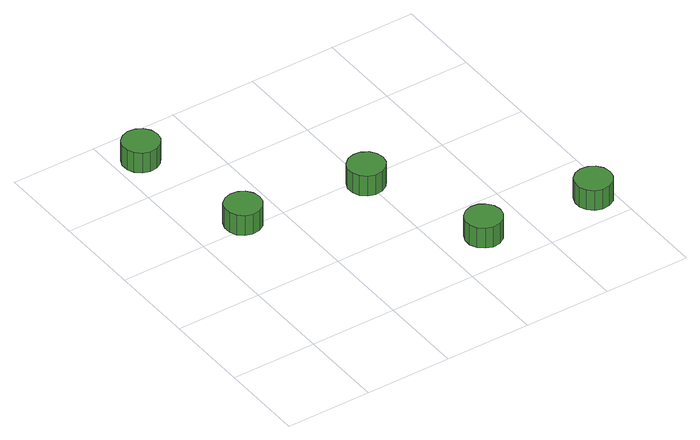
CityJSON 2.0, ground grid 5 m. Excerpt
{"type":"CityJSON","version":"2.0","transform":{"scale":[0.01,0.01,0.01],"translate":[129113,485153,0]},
"CityObjects":{
"tree1":{"type":"SolitaryVegetationObject","attributes":{"function":"something"},"geometry":[{"type":"MultiSurface","lod":"1","boundaries":[[[0,1,2,3,4,5,6,7,8,9,10,11,12,13,14]],[[15,16,17,18,19,20,21,22,23,24,25,26,27,28,29]],[[0,29,28,1]],[[1,28,27,2]],[[2,27,26,3]],[[3,26,25,4]],[[4,25,24,5]],[[5,24,23,6]],[[6,23,22,7]],[[7,22,21,8]],[[8,21,20,9]],[[9,20,19,10]],[[10,19,18,11]],[[11,18,17,12]],[[12,17,16,13]],[[13,16,15,14]],[[14,15,29,0]]]}]},
"tree2":{"type":"SolitaryVegetationObject","attributes":{"function":"something"},"geometry":[{"type":"MultiSurface","lod":"1","boundaries":[[[30,31,32,33,34,35,36,37,38,39,40,41,42,43,44]],[[45,46,47,48,49,50,51,52,53,54,55,56,57,58,59]],[[30,59,58,31]],[[31,58,57,32]],[[32,57,56,33]],[[33,56,55,34]],[[34,55,54,35]],[[35,54,53,36]],[[36,53,52,37]],[[37,52,51,38]],[[38,51,50,39]],[[39,50,49,40]],[[40,49,48,41]],[[41,48,47,42]],[[42,47,46,43]],[[43,46,45,44]],[[44,45,59,30]]]}]},
"tree3":{"type":"SolitaryVegetationObject","attributes":{"function":"something"},"geometry":[{"type":"MultiSurface","lod":"1","boundaries":[[[60,61,62,63,64,65,66,67,68,69,70,71,72,73,74]],[[75,76,77,78,79,80,81,82,83,84,85,86,87,88,89]],[[60,89,88,61]],[[61,88,87,62]],[[62,87,86,63]],[[63,86,85,64]],[[64,85,84,65]],[[65,84,83,66]],[[66,83,82,67]],[[67,82,81,68]],[[68,81,80,69]],[[69,80,79,70]],[[70,79,78,71]],[[71,78,77,72]],[[72,77,76,73]],[[73,76,75,74]],[[74,75,89,60]]]}]},
"tree4":{"type":"SolitaryVegetationObject","attributes":{"function":"something"},"geometry":[{"type":"MultiSurface","lod":"1","boundaries":[[[90,91,92,93,94,95,96,97,98,99,100,101,102,103,104]],[[105,106,107,108,109,110,111,112,113,114,115,116,117,118,119]],[[90,119,118,91]],[[91,118,117,92]],[[92,117,116,93]],[[93,116,115,94]],[[94,115,114,95]],[[95,114,113,96]],[[96,113,112,97]],[[97,112,111,98]],[[98,111,110,99]],[[99,110,109,100]],[[100,109,108,101]],[[101,108,107,102]],[[102,107,106,103]],[[103,106,105,104]],[[104,105,119,90]]]}]},
"tree5":{"type":"SolitaryVegetationObject","attributes":{"function":"something"},"geometry":[{"type":"MultiSurface","lod":"1","boundaries":[[[120,121,122,123,124,125,126,127,128,129,130,131,132,133,134]],[[135,136,137,138,139,140,141,142,143,144,145,146,147,148,149]],[[120,149,148,121]],[[121,148,147,122]],[[122,147,146,123]],[[123,146,145,124]],[[124,145,144,125]],[[125,144,143,126]],[[126,143,142,127]],[[127,142,141,128]],[[128,141,140,129]],[[129,140,139,130]],[[130,139,138,131]],[[131,138,137,132]],[[132,137,136,133]],[[133,136,135,134]],[[134,135,149,120]]]}]}
},
"vertices":[
[385,1046,178],[376,1089,178],[351,1124,178],[313,1146,178],[269,1150,178],[228,1137,178],[195,1108,178],[178,1068,178],[178,1024,178],[195,984,178],[228,955,178],[269,941,178],[313,946,178],[351,968,178],[376,1003,178],[376,1003,49],[351,968,49],[313,946,49],[269,941,49],[228,955,49],[195,984,49],[178,1024,49],[178,1068,49],[195,1108,49],[228,1137,49],[269,1150,49],[313,1146,49],[351,1124,49],[376,1089,49],[385,1046,49],
[212,1725,230],[203,1768,230],[177,1804,230],[139,1825,230],[96,1830,230],[54,1816,230],[22,1787,230],[4,1747,230],[4,1704,230],[22,1664,230],[54,1635,230],[96,1621,230],[139,1626,230],[177,1647,230],[203,1683,230],[203,1683,101],[177,1647,101],[139,1626,101],[96,1621,101],[54,1635,101],[22,1664,101],[4,1704,101],[4,1747,101],[22,1787,101],[54,1816,101],[96,1830,101],[139,1825,101],[177,1804,101],[203,1768,101],[212,1725,101],
[1066,909,223],[1057,951,223],[1031,987,223],[993,1009,223],[950,1013,223],[909,1000,223],[876,970,223],[858,931,223],[858,887,223],[876,847,223],[909,818,223],[950,804,223],[993,809,223],[1031,831,223],[1057,866,223],[1057,866,94],[1031,831,94],[993,809,94],[950,804,94],[909,818,94],[876,847,94],[858,887,94],[858,931,94],[876,970,94],[909,1000,94],[950,1013,94],[993,1009,94],[1031,987,94],[1057,951,94],[1066,909,94],
[1342,240,187],[1333,282,187],[1307,318,187],[1269,340,187],[1226,344,187],[1184,331,187],[1152,301,187],[1134,262,187],[1134,218,187],[1152,178,187],[1184,149,187],[1226,135,187],[1269,140,187],[1307,162,187],[1333,197,187],[1333,197,58],[1307,162,58],[1269,140,58],[1226,135,58],[1184,149,58],[1152,178,58],[1134,218,58],[1134,262,58],[1152,301,58],[1184,331,58],[1226,344,58],[1269,340,58],[1307,318,58],[1333,282,58],[1342,240,58],
[1961,136,227],[1952,179,227],[1927,214,227],[1889,236,227],[1845,241,227],[1804,227,227],[1771,198,227],[1754,158,227],[1754,114,227],[1771,75,227],[1804,45,227],[1845,32,227],[1889,36,227],[1927,58,227],[1952,94,227],[1952,94,98],[1927,58,98],[1889,36,98],[1845,32,98],[1804,45,98],[1771,75,98],[1754,114,98],[1754,158,98],[1771,198,98],[1804,227,98],[1845,241,98],[1889,236,98],[1927,214,98],[1952,179,98],[1961,136,98]
]}
